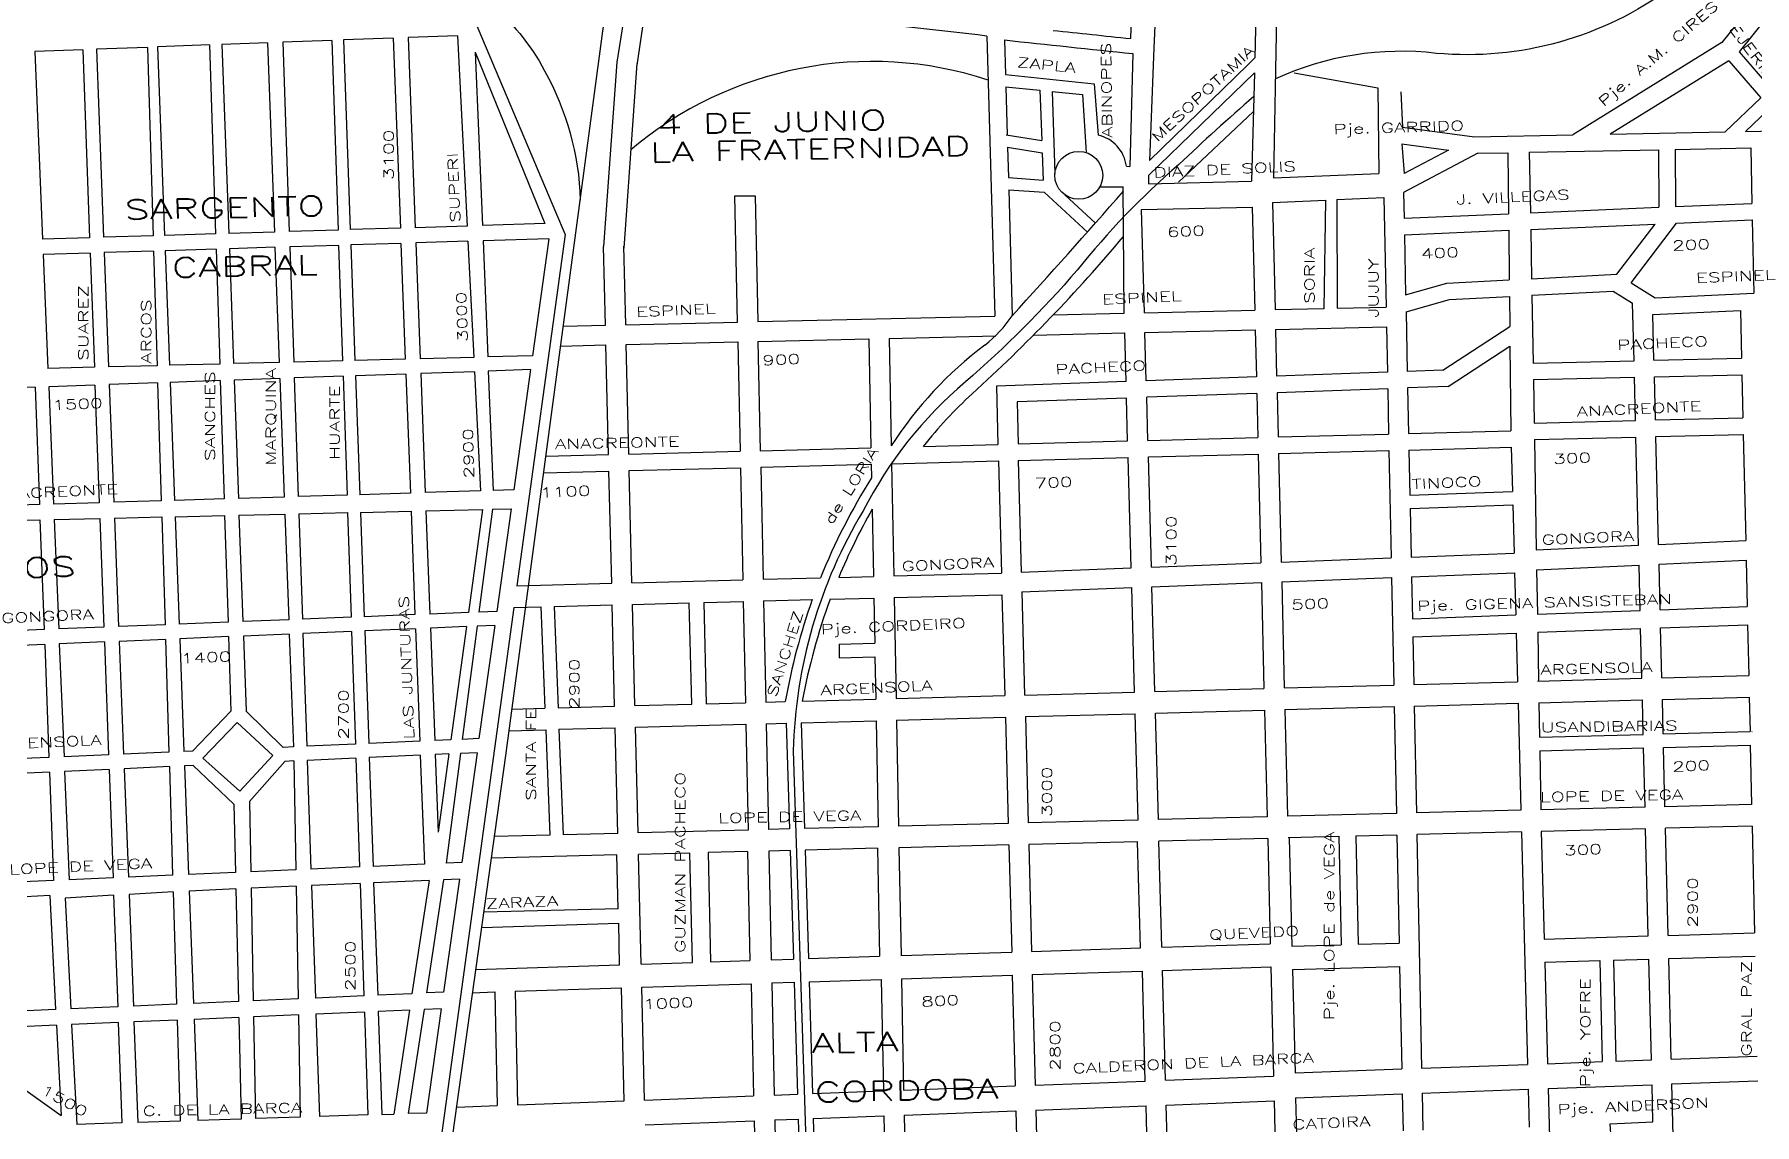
# Model space of a CAD drawing. Header units: millimetres. Extents: x 4375152 to 4409667, y 6523746 to 6549185.
# Drawn here: x 4386237 to 4387989, y 6527851 to 6528961 of the extents above; entities that cross this region are included whole.
import ezdxf

# ---------------------------------------------------------------- set-up
doc = ezdxf.new("R2010")
doc.units = ezdxf.units.MM
for name, color, linetype in [('FERROCARRIL', 252, 'VÍAS'), ('LINEA CALLE', 252, 'Continuous'), ('NOMBRE BARRIO', 8, 'Continuous'), ('NOMBRE CALLE', 252, 'Continuous')]:
    doc.layers.add(name, color=color, linetype=linetype)
doc.styles.add('ROMANS', font='romans')
doc.styles.add('S1', font='ROMANS')
doc.linetypes.add('VÍAS', pattern='A,3.81,[130,ltypeshp.shx,S=6.35,R=0,X=0,Y=0],3.81', length=7.62)

msp = doc.modelspace()

# ---------------------------------------------------------------- linework, layer by layer
at = {"layer": 'FERROCARRIL', "ltscale": 0.3, "transparency": 33554687, "flags": 128}
for points in [[(4388383, 6524738.8), (4388445.7, 6524881.4, 0.095799), (4388479, 6525082.1, 0.099176), (4388441.1, 6525305.9, 0.028955), (4388401.5, 6525410.3, 0.018622), (4388363.9, 6525472.1), (4388330.9, 6525512.5), (4388289.5, 6525564.8), (4388255.4, 6525600.9, 0.143495), (4387953.5, 6525771, 0.093272), (4387608.5, 6525795.1, -0.007305), (4387281, 6525816.8, -0.046555), (4387034.3, 6525864.6, -0.094694), (4386733.5, 6526058.2, -0.095039), (4386562.4, 6526318.1, -0.110674), (4386501.4, 6526678.2), (4386631, 6527609.3), (4386717, 6528226.6), (4386818.4, 6528982.1), (4386939, 6529805.3), (4387089.5, 6530917.2), (4387240.1, 6532048.9), (4387340.9, 6532769.3), (4387406.3, 6533303.7), (4387418.6, 6533352.1), (4387561, 6534411.1), (4387667.1, 6535188.8), (4387748.3, 6535774.3), (4387829.1, 6536331.3), (4387831.5, 6536348)], [(4387479, 6528897.9, 0.009146), (4387402.8, 6528828.8, 0.045709), (4387299.1, 6528721, -0.036446), (4387185.3, 6528607.2, 0.098613), (4387081.2, 6528475.9, 0.130012), (4387009.9, 6528231.3), (4387030.1, 6527611, -0.04513), (4386961.8, 6527349.3), (4386871.1, 6527078.7, 0.126941), (4386859.2, 6526954.6, 0.269401), (4387221.5, 6526613), (4387587.4, 6526516), (4387885.7, 6526416.7), (4388082, 6526358.1), (4388157, 6526347), (4388307.4, 6526335.1), (4388443.3, 6526330), (4388537.8, 6526335.2), (4388690.7, 6526369.1), (4389024.8, 6526489.8), (4389718.2, 6526770.3), (4389975.6, 6526871.1), (4390400.1, 6527038.5), (4390697.8, 6527150.7), (4390885.1, 6527214.4), (4391181.5, 6527305.1), (4391647.1, 6527446.2), (4392150.3, 6527596.1), (4392581.3, 6527727.4), (4392832.6, 6527802.7), (4393052.9, 6527869.5), (4393289, 6527938), (4393509.8, 6528005.7), (4393757.4, 6528076.3), (4395794.3, 6528670.4), (4397552.7, 6529244.2), (4399039.3, 6529656.5), (4399039.3, 6529656.5), (4399039.3, 6529656.5), (4399039.3, 6529656.5), (4401970.7, 6530455.5), (4401970.7, 6530455.5), (4401970.7, 6530455.5), (4401970.7, 6530455.5), (4401970.7, 6530455.5), (4401970.7, 6530455.5), (4401970.7, 6530455.5), (4401970.7, 6530455.5), (4401970.7, 6530455.5), (4401970.7, 6530455.5), (4401970.7, 6530455.5), (4401970.7, 6530455.5), (4401970.7, 6530455.5), (4401970.7, 6530455.5), (4401970.7, 6530455.5), (4401970.7, 6530455.5), (4401970.7, 6530455.5), (4401970.7, 6530455.5), (4405297.9, 6531420.1), (4405297.9, 6531420.1), (4405297.9, 6531420.1), (4408284.8, 6532272.7)], [(4388501.9, 6529591.6), (4388224.9, 6529282.2, -0.036265), (4387903.6, 6529008.5, -0.182925), (4387665.1, 6528941.9, 0.138344), (4387501.1, 6528915.8, 0.138344)], [(4386619, 6529034.5, -0.208181), (4386756.6, 6528924.1, -0.119573), (4386793, 6528792.5, -15.760195)]]:
    msp.add_lwpolyline(points, format="xyb", dxfattribs=at)
at = {"layer": 'LINEA CALLE', "transparency": 33554687}
for p, q in [((4388043.8, 6529062), (4387956, 6528953)), ((4388051.6, 6529040.7), (4387973.4, 6528943.6)), ((4386842.9, 6529013.4), (4386830.1, 6528932.9)), ((4386861.3, 6529002.5), (4386850.5, 6528929.9)), ((4387355, 6529006.2), (4387353.6, 6528957)), ((4386682.3, 6528982.7), (4386767.8, 6528780.3)), ((4387379, 6528985.7), (4387377.4, 6528947.2)), ((4387481.2, 6528981.1), (4387480, 6528937.2)), ((4387502.4, 6528979), (4387501.3, 6528925.2)), ((4386352, 6528948), (4386300, 6528946)), ((4386352, 6528948), (4386357.9, 6528756.1)), ((4386415.4, 6528950.4), (4386362.4, 6528948.4)), ((4386362.4, 6528948.4), (4386369.6, 6528756.5)), ((4386415.4, 6528950.4), (4386421.5, 6528758.1)), ((4386474.3, 6528952.6), (4386428, 6528950.8)), ((4386428, 6528950.8), (4386434.9, 6528758.5)), ((4386474.3, 6528952.6), (4386481.4, 6528759.9)), ((4386539.8, 6528955.1), (4386490, 6528953.2)), ((4386490, 6528953.2), (4386496.6, 6528760.4)), ((4386539.8, 6528955.1), (4386546.3, 6528761.9)), ((4386602.3, 6528957.4), (4386551.8, 6528955.5)), ((4386551.8, 6528955.5), (4386558.7, 6528762.3)), ((4386602.3, 6528957.4), (4386609.7, 6528763.9)), ((4386668, 6528959.9), (4386617.6, 6528958)), ((4386617.6, 6528958), (4386624.9, 6528764.3)), ((4386668, 6528959.9), (4386677.8, 6528766)), ((4387207.2, 6528959.4), (4387215.2, 6528674.2)), ((4387225.1, 6528955.5), (4387226.1, 6528920.2)), ((4387377.4, 6528947.2), (4387372.7, 6528832.6)), ((4387956, 6528953), (4387804.1, 6528858.8)), ((4386286.2, 6528945.5), (4386237.4, 6528943.7)), ((4386237.4, 6528943.7), (4386245.3, 6528752.6)), ((4386286.2, 6528945.5), (4386293.2, 6528754.1)), ((4386300, 6528946), (4386307.4, 6528754.5)), ((4386686, 6528943.1), (4386693.3, 6528766.5)), ((4386686, 6528943.1), (4386757, 6528768.4)), ((4386830.1, 6528932.9), (4386816.7, 6528745.1)), ((4386850.7, 6528931.4), (4386837.3, 6528743.6)), ((4387356, 6528941.6), (4387352.9, 6528826.7)), ((4387473, 6528930.3), (4387372.7, 6528832.6)), ((4387480, 6528937.2), (4387473, 6528930.3)), ((4387962.9, 6528934.3), (4387842.3, 6528859.6)), ((4387962.9, 6528934.3), (4387995.5, 6528896.6)), ((4387973.4, 6528943.6), (4388005.8, 6528906.2)), ((4387226.1, 6528920.2), (4387316.5, 6528910.9)), ((4387479.7, 6528922.2), (4387372, 6528817.4)), ((4387479.7, 6528922.2), (4387476.8, 6528811.6)), ((4387501.3, 6528925.2), (4387499.1, 6528815.1)), ((4387520.2, 6528921.9), (4387605.3, 6528906.8)), ((4387226.3, 6528907.9), (4387261.3, 6528904.3)), ((4387226.5, 6528907.9), (4387227.8, 6528858.7)), ((4387261.3, 6528904.3), (4387263.1, 6528853.1)), ((4387273.6, 6528903), (4387304.7, 6528899.8)), ((4387273.6, 6528903), (4387276.5, 6528819.4)), ((4387304.7, 6528899.8), (4387308.5, 6528840.8)), ((4387316.5, 6528910.9), (4387320.6, 6528858.5)), ((4387605.3, 6528906.8), (4387606.6, 6528819.4)), ((4387628.8, 6528902.7), (4387630.7, 6528866.6)), ((4387995.5, 6528896.6), (4387959.3, 6528861.9)), ((4388017.2, 6528898), (4387980, 6528862.3)), ((4387478.7, 6528882.7), (4387402.3, 6528810.7)), ((4387226.9, 6528858.9), (4387263.1, 6528853.1)), ((4387630.7, 6528866.6), (4387703.9, 6528856.9)), ((4387703.9, 6528856.9), (4387804.1, 6528858.8)), ((4387842.3, 6528859.6), (4387959.3, 6528861.9)), ((4387980, 6528862.3), (4388094.1, 6528864.6)), ((4387228.2, 6528846.3), (4387229.1, 6528815.3)), ((4387228.2, 6528846.3), (4387263.5, 6528840.7)), ((4387629.8, 6528849.8), (4387632.2, 6528819.6)), ((4387629.8, 6528849.8), (4387677.4, 6528843.4)), ((4387677.4, 6528843.4), (4387632.2, 6528819.6)), ((4387759.8, 6528841.1), (4387891.3, 6528843.7)), ((4387891.3, 6528843.7), (4387891.8, 6528785.1)), ((4387908.2, 6528844.1), (4387985.3, 6528845.6)), ((4387908.2, 6528844.1), (4387908.7, 6528785.8)), ((4387985.3, 6528845.6), (4387986.5, 6528789.1)), ((4387263.5, 6528840.7), (4387264.4, 6528812.8)), ((4387349.3, 6528826.8), (4387352.9, 6528826.7)), ((4387707.2, 6528840.1), (4387631.7, 6528800.2)), ((4387707.2, 6528840.1), (4387738, 6528840.7)), ((4387738, 6528840.7), (4387738.6, 6528778.5)), ((4387759.8, 6528841.1), (4387760.9, 6528779.5)), ((4387229.1, 6528815.3), (4387264.4, 6528812.8)), ((4387372, 6528817.4), (4387371.7, 6528808.8)), ((4387371.7, 6528808.8), (4387476.8, 6528811.6)), ((4387499.1, 6528815.1), (4387606.6, 6528819.4)), ((4387229.4, 6528803), (4387233, 6528674.6)), ((4387229.4, 6528803), (4387265.7, 6528800.5)), ((4387265.7, 6528800.5), (4387309.6, 6528759.8)), ((4387286.6, 6528797.8), (4387317.7, 6528769)), ((4387322.3, 6528806), (4387346.2, 6528806)), ((4387347.1, 6528677.3), (4387346.2, 6528806)), ((4387498.1, 6528790), (4387552.1, 6528792.5)), ((4387498.1, 6528790), (4387500.8, 6528680.8)), ((4387552.1, 6528792.5), (4387550.5, 6528681.5)), ((4387563.7, 6528793), (4387611.5, 6528795.1)), ((4387563.7, 6528793), (4387563.9, 6528682.3)), ((4387611.5, 6528795.1), (4387613.8, 6528683.5)), ((4387631.7, 6528800.2), (4387632.2, 6528773.9)), ((4387908.7, 6528785.8), (4387986.5, 6528789.1)), ((4386767.8, 6528780.3), (4386777.5, 6528757.5)), ((4387364.8, 6528782.9), (4387477.5, 6528785.1)), ((4387367.7, 6528677.7), (4387364.8, 6528782.9)), ((4387477.5, 6528785.1), (4387480.1, 6528680.3)), ((4387632.2, 6528773.9), (4387738.6, 6528778.5)), ((4387760.9, 6528779.5), (4387891.8, 6528785.1)), ((4387909.8, 6528769), (4387986.9, 6528772.3)), ((4387986.9, 6528772.3), (4387988.4, 6528697.6)), ((4386293.2, 6528754.1), (4386245.3, 6528752.6)), ((4386357.9, 6528756.1), (4386307.4, 6528754.5)), ((4386421.5, 6528758.1), (4386369.6, 6528756.5)), ((4386481.4, 6528759.9), (4386434.9, 6528758.5)), ((4386546.3, 6528761.9), (4386496.6, 6528760.4)), ((4386609.7, 6528763.9), (4386558.7, 6528762.3)), ((4386677.8, 6528766), (4386624.9, 6528764.3)), ((4386757, 6528768.4), (4386693.3, 6528766.5)), ((4386777.5, 6528757.5), (4386728.4, 6528399.6)), ((4387632.6, 6528757.1), (4387738.8, 6528761.7)), ((4387632.6, 6528757.1), (4387633.8, 6528695.9)), ((4387738.8, 6528761.7), (4387739.3, 6528711.1)), ((4387761.2, 6528762.6), (4387887.9, 6528768)), ((4387761.2, 6528762.6), (4387762.1, 6528712.3)), ((4387848.8, 6528716.8), (4387887.9, 6528768)), ((4387863.5, 6528708.2), (4387909.8, 6528769)), ((4386293.7, 6528738.4), (4386245.9, 6528736.9)), ((4386245.9, 6528736.9), (4386250.7, 6528620.8)), ((4386293.7, 6528738.4), (4386298, 6528622.1)), ((4386358.4, 6528740.4), (4386308, 6528738.9)), ((4386308, 6528738.9), (4386312.5, 6528622.4)), ((4386358.4, 6528740.4), (4386361.9, 6528623.7)), ((4386422, 6528742.4), (4386370.2, 6528740.8)), ((4386370.2, 6528740.8), (4386374.5, 6528624.1)), ((4386422, 6528742.4), (4386425.8, 6528625.4)), ((4386482, 6528744.3), (4386435.5, 6528742.8)), ((4386435.5, 6528742.8), (4386439.7, 6528625.8)), ((4386482, 6528744.3), (4386486.3, 6528627)), ((4386546.8, 6528746.3), (4386497.1, 6528744.8)), ((4386497.1, 6528744.8), (4386501.1, 6528627.4)), ((4386546.8, 6528746.3), (4386550.8, 6528628.7)), ((4386610.3, 6528748.3), (4386559.3, 6528746.7)), ((4386559.3, 6528746.7), (4386563.5, 6528629)), ((4386610.3, 6528748.3), (4386614.7, 6528630.4)), ((4386678.6, 6528750.4), (4386625.5, 6528748.8)), ((4386625.5, 6528748.8), (4386630, 6528630.8)), ((4386678.6, 6528750.4), (4386684.6, 6528632.2)), ((4386761.1, 6528753), (4386693.9, 6528750.9)), ((4386693.9, 6528750.9), (4386698.7, 6528632.6)), ((4386761.1, 6528753), (4386744.4, 6528633.8)), ((4386818.6, 6528665), (4386816.7, 6528745.1)), ((4386839.3, 6528665.4), (4386837.3, 6528745.6)), ((4387633.8, 6528695.9), (4387675.6, 6528707.9)), ((4387675.6, 6528707.9), (4387739.3, 6528711.1)), ((4387762.1, 6528712.3), (4387848.8, 6528716.8)), ((4387863.5, 6528708.2), (4387887.9, 6528692.8)), ((4387563.9, 6528682.3), (4387613.8, 6528683.5)), ((4387634.2, 6528678.5), (4387678.4, 6528691.1)), ((4387678.4, 6528691.1), (4387739.5, 6528694.3)), ((4387739.5, 6528694.3), (4387739.8, 6528663.5)), ((4387762.4, 6528695.5), (4387845.3, 6528699.7)), ((4387762.4, 6528695.5), (4387763.6, 6528626.3)), ((4387845.3, 6528699.7), (4387865, 6528687.4)), ((4387866.5, 6528628.8), (4387865, 6528687.4)), ((4387887.9, 6528692.8), (4387988.4, 6528697.6)), ((4386839.3, 6528665.4), (4386953, 6528668.1)), ((4386973.9, 6528668.6), (4387215.2, 6528674.2)), ((4387274.7, 6528675.6), (4387347.1, 6528677.3)), ((4387367.7, 6528677.7), (4387480.1, 6528680.3)), ((4387500.8, 6528680.8), (4387550.5, 6528682)), ((4387634.2, 6528678.5), (4387635.5, 6528617.8)), ((4387885.6, 6528675.8), (4387975, 6528680.1)), ((4387886.7, 6528629.2), (4387885.6, 6528675.8)), ((4387975, 6528680.1), (4387976.1, 6528631.4)), ((4386775.7, 6528664), (4386818.6, 6528665)), ((4386974, 6528648.4), (4387086.9, 6528651)), ((4386974, 6528648.4), (4386976.4, 6528537.1)), ((4387086.9, 6528651), (4387089.1, 6528540.1)), ((4387107.6, 6528651.5), (4387216.3, 6528654)), ((4387107.6, 6528651.5), (4387109.7, 6528542.1)), ((4387255.1, 6528654.9), (4387347.6, 6528657.1)), ((4387349, 6528607.6), (4387347.6, 6528657.1)), ((4387368.2, 6528657.5), (4387480.6, 6528660.2)), ((4387369.6, 6528608.3), (4387368.2, 6528657.5)), ((4387480.6, 6528660.2), (4387481.7, 6528612.3)), ((4387501.3, 6528660.6), (4387614.2, 6528663.3)), ((4387501.3, 6528660.6), (4387502.4, 6528613.1)), ((4387614.2, 6528663.3), (4387615.2, 6528617.1)), ((4387671.8, 6528619.1), (4387739.8, 6528663.5)), ((4386684.6, 6528632.2), (4386630, 6528630.8)), ((4386744.4, 6528633.8), (4386698.7, 6528632.6)), ((4386773, 6528643.7), (4386819.1, 6528644.8)), ((4386821.8, 6528533.1), (4386819.1, 6528644.8)), ((4386839.8, 6528645.3), (4386953.4, 6528647.9)), ((4386842.5, 6528533.6), (4386839.8, 6528645.3)), ((4386953.4, 6528647.9), (4386955.8, 6528536.6)), ((4387677.1, 6528602.4), (4387740, 6528643.5)), ((4387740, 6528643.5), (4387740.9, 6528557.4)), ((4387886.7, 6528629.2), (4387976.1, 6528631.4)), ((4386298, 6528622.1), (4386250.7, 6528620.8)), ((4386361.9, 6528623.7), (4386312.5, 6528622.4)), ((4386425.8, 6528625.4), (4386374.5, 6528624.1)), ((4386486.3, 6528627), (4386439.7, 6528625.8)), ((4386550.8, 6528628.7), (4386501.1, 6528627.4)), ((4386614.7, 6528630.4), (4386563.5, 6528629)), ((4386615.3, 6528615.2), (4386564.1, 6528613.4)), ((4386564.1, 6528613.4), (4386568.4, 6528492.3)), ((4386615.3, 6528615.2), (4386619.9, 6528493.9)), ((4386685.3, 6528617.6), (4386630.5, 6528615.7)), ((4386630.5, 6528615.7), (4386635.1, 6528494.4)), ((4386685.3, 6528617.6), (4386691.5, 6528496.1)), ((4386742.4, 6528619.7), (4386699.3, 6528618.1)), ((4386699.3, 6528618.1), (4386704.3, 6528496.5)), ((4386742.4, 6528619.7), (4386725.3, 6528497.2)), ((4387615.2, 6528617.1), (4387502.4, 6528613.1)), ((4387671.8, 6528619.1), (4387635.5, 6528617.8)), ((4387763.6, 6528626.3), (4387866.5, 6528628.8)), ((4387887.2, 6528612.4), (4387976.4, 6528614.5)), ((4387976.4, 6528614.5), (4387977.4, 6528570.6)), ((4386237.6, 6528601.8), (4386182.4, 6528599.9)), ((4386237.6, 6528601.8), (4386242.1, 6528482.2)), ((4386298.6, 6528604), (4386251.5, 6528602.3)), ((4386251.5, 6528602.3), (4386256.4, 6528482.7)), ((4386298.6, 6528604), (4386303, 6528484.1)), ((4386362.4, 6528606.2), (4386313.2, 6528604.5)), ((4386313.2, 6528604.5), (4386317.8, 6528484.6)), ((4386362.4, 6528606.2), (4386366.1, 6528486.1)), ((4386426.3, 6528608.5), (4386375.2, 6528606.7)), ((4386375.2, 6528606.7), (4386379.7, 6528486.5)), ((4386426.3, 6528608.5), (4386430.1, 6528488)), ((4386486.9, 6528610.6), (4386440.4, 6528609)), ((4386440.4, 6528609), (4386444.7, 6528488.5)), ((4386486.9, 6528610.6), (4386491.4, 6528489.9)), ((4386551.3, 6528612.9), (4386501.6, 6528611.2)), ((4386501.6, 6528611.2), (4386505.7, 6528490.4)), ((4386551.3, 6528612.9), (4386555.4, 6528491.9)), ((4387349, 6528607.6), (4387216.9, 6528602.9)), ((4387216.9, 6528602.9), (4387218.5, 6528543.6)), ((4387481.7, 6528612.3), (4387369.6, 6528608.3)), ((4387615.5, 6528600.2), (4387502.9, 6528596.2)), ((4387502.9, 6528596.2), (4387504, 6528551.1)), ((4387615.5, 6528600.2), (4387616.5, 6528554.1)), ((4387677.1, 6528602.4), (4387635.8, 6528601)), ((4387635.8, 6528601), (4387636.8, 6528554.6)), ((4387763.9, 6528609.5), (4387866.9, 6528611.9)), ((4387763.9, 6528609.5), (4387764.6, 6528565.3)), ((4387868, 6528567.8), (4387866.9, 6528611.9)), ((4387888.2, 6528568.4), (4387887.2, 6528612.4)), ((4387349.4, 6528590.8), (4387238, 6528586.8)), ((4387238, 6528586.8), (4387239.1, 6528544.1)), ((4387350.6, 6528547.1), (4387349.4, 6528590.8)), ((4387482.1, 6528595.5), (4387370.1, 6528591.5)), ((4387371.3, 6528547.6), (4387370.1, 6528591.5)), ((4387482.1, 6528595.5), (4387483.2, 6528550.6)), ((4387764.6, 6528565.3), (4387868, 6528567.8)), ((4387888.2, 6528568.4), (4387977.4, 6528570.6)), ((4387142.5, 6528541.5), (4387218.5, 6528543.6)), ((4387239.1, 6528544.1), (4387350.6, 6528547.1)), ((4387371.3, 6528547.6), (4387483.2, 6528550.6)), ((4387504, 6528551.1), (4387616.5, 6528554.1)), ((4387636.8, 6528554.6), (4387740.9, 6528557.4)), ((4387764.9, 6528548.4), (4387868.4, 6528551)), ((4387764.9, 6528548.4), (4387766.9, 6528436)), ((4387871.1, 6528440.8), (4387868.4, 6528551)), ((4387888.7, 6528551.5), (4387977.8, 6528553.7)), ((4387891.4, 6528441.7), (4387888.7, 6528551.5)), ((4387977.8, 6528553.7), (4387980.2, 6528445.8)), ((4386757.9, 6528531.4), (4386821.8, 6528533.1)), ((4386842.5, 6528533.6), (4386955.8, 6528536.6)), ((4386976.4, 6528537.1), (4387089.1, 6528540.1)), ((4387110, 6528523.9), (4387219, 6528526.7)), ((4387219, 6528526.7), (4387222, 6528412.4)), ((4387239.2, 6528527.3), (4387351.1, 6528530.2)), ((4387239.2, 6528527.3), (4387242.2, 6528413.5)), ((4387354.2, 6528417.8), (4387351.1, 6528530.2)), ((4387371.7, 6528530.8), (4387483.7, 6528533.7)), ((4387374.8, 6528418.6), (4387371.7, 6528530.8)), ((4387483.7, 6528533.7), (4387486.4, 6528422.9)), ((4387504.4, 6528534.3), (4387616.8, 6528537.3)), ((4387504.4, 6528534.3), (4387507.1, 6528423.7)), ((4387616.8, 6528537.3), (4387619.1, 6528428)), ((4387637.1, 6528537.8), (4387741.4, 6528540.6)), ((4387637.1, 6528537.8), (4387638.1, 6528491.7)), ((4387741.4, 6528540.6), (4387742.6, 6528495.4)), ((4386755.7, 6528514.5), (4386822.2, 6528516.2)), ((4386825, 6528402.1), (4386822.2, 6528516.2)), ((4386842.9, 6528516.8), (4386956.1, 6528519.8)), ((4386845.6, 6528402.6), (4386842.9, 6528516.8)), ((4386956.1, 6528519.8), (4386958.5, 6528405.5)), ((4386976.8, 6528520.3), (4387089.4, 6528523.3)), ((4386976.8, 6528520.3), (4386979.2, 6528406.1)), ((4387089.4, 6528523.3), (4387089.7, 6528509.4)), ((4387110, 6528523.9), (4387112.3, 6528409.5)), ((4386555.4, 6528491.9), (4386505.7, 6528490.4)), ((4386619.9, 6528493.9), (4386568.4, 6528492.3)), ((4386691.5, 6528496.1), (4386635.1, 6528494.4)), ((4386725.3, 6528497.2), (4386704.3, 6528496.5)), ((4387638.1, 6528491.7), (4387742.6, 6528495.4)), ((4386242.1, 6528482.2), (4386187, 6528480.5)), ((4386303, 6528484.1), (4386256.4, 6528482.7)), ((4386366.1, 6528486.1), (4386317.8, 6528484.6)), ((4386430.1, 6528488), (4386379.7, 6528486.5)), ((4386491.4, 6528489.9), (4386444.7, 6528488.5)), ((4386506.3, 6528472.8), (4386556, 6528474)), ((4386556, 6528474), (4386559.6, 6528367.5)), ((4386569, 6528474.3), (4386620.6, 6528475.5)), ((4386569, 6528474.3), (4386572.8, 6528368)), ((4386620.6, 6528475.5), (4386624.6, 6528370.1)), ((4386635.8, 6528475.8), (4386693.4, 6528477.2)), ((4386635.8, 6528475.8), (4386639.8, 6528370.7)), ((4386693.4, 6528477.2), (4386679, 6528372.2)), ((4386703.5, 6528477.4), (4386689.8, 6528372.7)), ((4386703.5, 6528477.4), (4386722.6, 6528477.8)), ((4386722.6, 6528477.8), (4386708, 6528373.4)), ((4387090.3, 6528477.5), (4387091.6, 6528409)), ((4387638.3, 6528478.3), (4387742.9, 6528482)), ((4387638.3, 6528478.3), (4387639.4, 6528428.8)), ((4387742.9, 6528482), (4387744.2, 6528432.9)), ((4386187.6, 6528465.4), (4386242.6, 6528466.7)), ((4386242.6, 6528466.7), (4386246.8, 6528355)), ((4386257.1, 6528467.1), (4386303.6, 6528468.1)), ((4386257.1, 6528467.1), (4386261.7, 6528355.6)), ((4386303.6, 6528468.1), (4386307.6, 6528357.4)), ((4386318.5, 6528468.5), (4386366.6, 6528469.6)), ((4386318.5, 6528468.5), (4386322.7, 6528358)), ((4386366.6, 6528469.6), (4386370, 6528359.9)), ((4386380.3, 6528469.9), (4386430.7, 6528471.1)), ((4386380.3, 6528469.9), (4386384.4, 6528360.5)), ((4386430.7, 6528471.1), (4386434.2, 6528362.5)), ((4386445.3, 6528471.4), (4386492, 6528472.5)), ((4386445.3, 6528471.4), (4386449.3, 6528363.1)), ((4386492, 6528472.5), (4386496, 6528364.9)), ((4386506.3, 6528472.8), (4386510, 6528365.5)), ((4387766.9, 6528436), (4387871.1, 6528440.8)), ((4387891.4, 6528441.7), (4387980.2, 6528445.8)), ((4387374.8, 6528418.6), (4387486.4, 6528422.9)), ((4387507.1, 6528423.7), (4387619.1, 6528428)), ((4387639.4, 6528428.8), (4387744.2, 6528432.9)), ((4387767.2, 6528415.8), (4387871.6, 6528420.6)), ((4387872.8, 6528374.4), (4387871.6, 6528420.6)), ((4387891.9, 6528421.5), (4387980.7, 6528425.6)), ((4387893, 6528375.1), (4387891.9, 6528421.5)), ((4387980.7, 6528425.6), (4387981.7, 6528378.4)), ((4386845.6, 6528402.6), (4386958.5, 6528405.5)), ((4386979.2, 6528406.1), (4387037.8, 6528407.6)), ((4387056.3, 6528408.1), (4387091.6, 6528409)), ((4387112.3, 6528409.5), (4387222, 6528412.4)), ((4387242.2, 6528413.5), (4387354.2, 6528417.8)), ((4387507.6, 6528403.5), (4387619.5, 6528407.8)), ((4387507.6, 6528403.5), (4387510.2, 6528295.4)), ((4387619.5, 6528407.8), (4387621.8, 6528298.4)), ((4387639.8, 6528408.6), (4387745, 6528412.7)), ((4387639.8, 6528408.6), (4387640.7, 6528365.9)), ((4387744.8, 6528412.7), (4387745.9, 6528369.8)), ((4387767.2, 6528415.8), (4387768, 6528370.6)), ((4386728.4, 6528399.6), (4386825, 6528402.1)), ((4387047.6, 6528385.8), (4387092.1, 6528387)), ((4387092.1, 6528387), (4387093, 6528341.2)), ((4387112.7, 6528387.5), (4387222.6, 6528390.4)), ((4387112.7, 6528387.5), (4387114.7, 6528284.6)), ((4387222.6, 6528390.4), (4387225.4, 6528287.6)), ((4387242.8, 6528393.3), (4387354.8, 6528397.6)), ((4387242.8, 6528393.3), (4387245.6, 6528288.2)), ((4387357.7, 6528291.2), (4387354.8, 6528397.6)), ((4387375.4, 6528398.4), (4387486.9, 6528402.7)), ((4387378.3, 6528291.8), (4387375.4, 6528398.4)), ((4387486.9, 6528402.7), (4387489.5, 6528294.8)), ((4386624.6, 6528370.1), (4386572.8, 6528368)), ((4386725.3, 6528377.5), (4386633.5, 6527708.7)), ((4386679, 6528372.2), (4386639.8, 6528370.7)), ((4386708, 6528373.4), (4386689.8, 6528372.7)), ((4386725.3, 6528377.5), (4386752.9, 6528378.2)), ((4386752.9, 6528378.2), (4386756.9, 6528274.9)), ((4386766.3, 6528378.5), (4386825.5, 6528380.1)), ((4386766.3, 6528378.5), (4386770.4, 6528275.3)), ((4386828, 6528276.8), (4386825.5, 6528380.1)), ((4386846.2, 6528380.6), (4386904, 6528382.1)), ((4386848.7, 6528277.4), (4386846.2, 6528380.6)), ((4386906.5, 6528279), (4386904, 6528382.1)), ((4386919, 6528382.5), (4386959, 6528383.5)), ((4386919, 6528382.5), (4386921.2, 6528279.4)), ((4386959, 6528383.5), (4386961.2, 6528280.4)), ((4386979.7, 6528384.1), (4387029.4, 6528385.4)), ((4386979.7, 6528384.1), (4386981.9, 6528281)), ((4387640.7, 6528365.9), (4387745.9, 6528369.8)), ((4387768, 6528370.6), (4387872.8, 6528374.4)), ((4387893, 6528375.1), (4387981.7, 6528378.4)), ((4386246.8, 6528355), (4386191.9, 6528352.8)), ((4386307.6, 6528357.4), (4386261.7, 6528355.6)), ((4386370, 6528359.9), (4386322.7, 6528358)), ((4386434.2, 6528362.5), (4386384.4, 6528360.5)), ((4386496, 6528364.9), (4386449.3, 6528363.1)), ((4386559.6, 6528367.5), (4386510, 6528365.5)), ((4386560.1, 6528353), (4386510.5, 6528350.9)), ((4386510.5, 6528350.9), (4386514.4, 6528236.1)), ((4386560.1, 6528353), (4386563.9, 6528238.3)), ((4386625.1, 6528355.8), (4386573.4, 6528353.6)), ((4386573.4, 6528353.6), (4386577.5, 6528238.9)), ((4386625.1, 6528355.8), (4386629.4, 6528241.2)), ((4386677, 6528358), (4386640.3, 6528356.4)), ((4386640.3, 6528356.4), (4386644.7, 6528241.8)), ((4386677, 6528358), (4386661.1, 6528242.5)), ((4386687.9, 6528358.4), (4386672.8, 6528243)), ((4386706, 6528359.2), (4386687.9, 6528358.4)), ((4386706, 6528359.2), (4386689.8, 6528243.8)), ((4387641, 6528347.4), (4387746.4, 6528351.3)), ((4387746.4, 6528351.3), (4387747.7, 6528301.8)), ((4387768.3, 6528352.1), (4387873.2, 6528355.9)), ((4387768.3, 6528352.1), (4387769.2, 6528302.4)), ((4387874.5, 6528305.3), (4387873.2, 6528355.9)), ((4387893.5, 6528356.6), (4387982.1, 6528359.9)), ((4387894.8, 6528305.8), (4387893.5, 6528356.6)), ((4387982.1, 6528359.9), (4387983.3, 6528308.2)), ((4386247.4, 6528339.7), (4386192.5, 6528337.4)), ((4386247.4, 6528339.7), (4386251.7, 6528224.7)), ((4386308.2, 6528342.3), (4386262.3, 6528340.4)), ((4386262.3, 6528340.4), (4386267.1, 6528225.3)), ((4386308.2, 6528342.3), (4386312.4, 6528227.3)), ((4386370.4, 6528344.9), (4386323.3, 6528342.9)), ((4386323.3, 6528342.9), (4386327.8, 6528228)), ((4386370.4, 6528344.9), (4386373.9, 6528230)), ((4386434.6, 6528347.7), (4386385, 6528345.6)), ((4386385, 6528345.6), (4386389.3, 6528230.7)), ((4386434.6, 6528347.7), (4386437, 6528271.9)), ((4386496.5, 6528350.3), (4386449.8, 6528348.3)), ((4386449.8, 6528348.3), (4386452.6, 6528271.9)), ((4386496.5, 6528350.3), (4386500.7, 6528235.5)), ((4387056.6, 6528340.2), (4387093.2, 6528341.2)), ((4387056.6, 6528340.2), (4387056.8, 6528326.1)), ((4387641, 6528347.4), (4387642, 6528298.9)), ((4387056.8, 6528326.1), (4387093.2, 6528327.1)), ((4387093.2, 6528327.1), (4387094.1, 6528284.1)), ((4387510.2, 6528295.4), (4387621.8, 6528298.4)), ((4387642, 6528298.9), (4387747.7, 6528301.8)), ((4387768, 6528302.4), (4387874.5, 6528305.3)), ((4387894.8, 6528305.8), (4387983.3, 6528308.2)), ((4386921.2, 6528279.4), (4386961.2, 6528280.4)), ((4386981.9, 6528281), (4387001.8, 6528281.5)), ((4387019.1, 6528282), (4387094.1, 6528284.1)), ((4387114.7, 6528284.6), (4387225.4, 6528287.6)), ((4387245.9, 6528288.2), (4387357.7, 6528291.2)), ((4387378.3, 6528291.8), (4387489.5, 6528294.8)), ((4387769.6, 6528280.4), (4387875, 6528283.3)), ((4387769.6, 6528280.4), (4387770.2, 6528245.2)), ((4387875.9, 6528248.1), (4387875, 6528283.3)), ((4387895.3, 6528283.8), (4387983.8, 6528286.2)), ((4387896.2, 6528248.6), (4387895.3, 6528283.8)), ((4387983.8, 6528286.2), (4387984.6, 6528251)), ((4386398.1, 6528231.1), (4386437, 6528271.9)), ((4386452.2, 6528272.2), (4386490.2, 6528234.7)), ((4386723.4, 6528274), (4386756.9, 6528274.9)), ((4386770.4, 6528275.3), (4386828, 6528276.8)), ((4386848.7, 6528277.4), (4386906.5, 6528279)), ((4387115.1, 6528262.6), (4387226, 6528265.6)), ((4387226, 6528265.6), (4387228.9, 6528157.5)), ((4387246.5, 6528266.2), (4387358.3, 6528269.2)), ((4387246.5, 6528266.2), (4387249.4, 6528158)), ((4387361.3, 6528160.9), (4387358.3, 6528269.2)), ((4387378.9, 6528269.8), (4387490.1, 6528272.8)), ((4387381.9, 6528161.4), (4387378.9, 6528269.8)), ((4387490.1, 6528272.8), (4387492.7, 6528164.2)), ((4387510.8, 6528273.4), (4387622.2, 6528276.4)), ((4387510.8, 6528273.4), (4387513.4, 6528164.7)), ((4387510.8, 6528273.4), (4387513.4, 6528164.7)), ((4387622.2, 6528276.4), (4387624.5, 6528167.6)), ((4387622.2, 6528276.4), (4387624.5, 6528167.6)), ((4387642.5, 6528276.9), (4387748.3, 6528279.8)), ((4387642.5, 6528276.9), (4387644.8, 6528168.1)), ((4387642.5, 6528276.9), (4387644.8, 6528168.1)), ((4387748.3, 6528279.8), (4387751.2, 6528170.8)), ((4387748.3, 6528279.8), (4387751.2, 6528170.8)), ((4386408.4, 6528223.8), (4386443.5, 6528260.1)), ((4386443.5, 6528260.1), (4386479.9, 6528226.5)), ((4386720.4, 6528251.9), (4386757.8, 6528252.9)), ((4386757.8, 6528252.9), (4386761.9, 6528145.6)), ((4386771.2, 6528253.3), (4386828.6, 6528254.8)), ((4386771.2, 6528253.3), (4386775.4, 6528145.9)), ((4386831.2, 6528147.3), (4386828.6, 6528254.8)), ((4386849.2, 6528255.4), (4386961.6, 6528258.4)), ((4386851.8, 6528147.9), (4386849.2, 6528255.4)), ((4386961.6, 6528258.4), (4386963.9, 6528150.7)), ((4386982.4, 6528259), (4387002.8, 6528259.6)), ((4386982.4, 6528259), (4386984.7, 6528151.2)), ((4387002.8, 6528259.6), (4387006.1, 6528151.8)), ((4387018.1, 6528260), (4387094.5, 6528262)), ((4387018.1, 6528260), (4387021.4, 6528152.2)), ((4387094.5, 6528262), (4387096.6, 6528154.1)), ((4387115.1, 6528262.6), (4387117.2, 6528154.6)), ((4387770.2, 6528245.2), (4387875.9, 6528248.1)), ((4387896.2, 6528248.6), (4387984.6, 6528251)), ((4387986.8, 6528251.1), (4387986.3, 6528250.6)), ((4386373.9, 6528230), (4386327.8, 6528228)), ((4386398.1, 6528231.1), (4386389.3, 6528230.7)), ((4386500.7, 6528235.5), (4386490.2, 6528234.7)), ((4386563.9, 6528238.3), (4386514.4, 6528236.1)), ((4386629.4, 6528241.2), (4386577.5, 6528238.9)), ((4386661.1, 6528242.5), (4386644.7, 6528241.8)), ((4386659.2, 6528228.2), (4386645.2, 6528227.6)), ((4386659.2, 6528228.2), (4386648.2, 6528148.6)), ((4386670.9, 6528228.7), (4386656.3, 6528117)), ((4386687.8, 6528229.5), (4386670.9, 6528228.7)), ((4386687.8, 6528229.5), (4386672.2, 6528117.7)), ((4386689.8, 6528243.8), (4386672.8, 6528243)), ((4387770.4, 6528231.4), (4387876.2, 6528234.3)), ((4387770.4, 6528231.4), (4387771.5, 6528171.3)), ((4387877.7, 6528174), (4387876.2, 6528234.3)), ((4387896.5, 6528234.9), (4387984.9, 6528237.3)), ((4387898, 6528174.5), (4387896.5, 6528234.9)), ((4387984.9, 6528237.3), (4387986.2, 6528176.8)), ((4386251.7, 6528224.7), (4386197, 6528222.3)), ((4386312.4, 6528227.3), (4386267.1, 6528225.3)), ((4386312.9, 6528212.5), (4386267.7, 6528210.5)), ((4386267.7, 6528210.5), (4386272.2, 6528100)), ((4386312.9, 6528212.5), (4386317, 6528102)), ((4386374.4, 6528215.3), (4386328.3, 6528213.2)), ((4386328.3, 6528213.2), (4386332.6, 6528102.7)), ((4386374.4, 6528215.3), (4386377.7, 6528104.7)), ((4386398.6, 6528216.4), (4386389.8, 6528216)), ((4386389.8, 6528216), (4386393.9, 6528105.4)), ((4386398.6, 6528216.4), (4386440.1, 6528177.1)), ((4386408.4, 6528223.8), (4386446.2, 6528190.2)), ((4386479.9, 6528226.5), (4386446.2, 6528190.2)), ((4386455.9, 6528179.7), (4386491.9, 6528220.6)), ((4386501.3, 6528221.1), (4386491.9, 6528220.6)), ((4386501.3, 6528221.1), (4386503.3, 6528110.2)), ((4386564.4, 6528223.9), (4386514.9, 6528221.7)), ((4386514.9, 6528221.7), (4386518.6, 6528110.9)), ((4386564.4, 6528223.9), (4386568.2, 6528113.1)), ((4386630, 6528226.9), (4386578, 6528224.5)), ((4386578, 6528224.5), (4386581.9, 6528113.7)), ((4386630, 6528226.9), (4386634.2, 6528116)), ((4386645.2, 6528227.6), (4386648.2, 6528148.6)), ((4386252.2, 6528209.8), (4386197.6, 6528207.3)), ((4386252.2, 6528209.8), (4386256.4, 6528099.3)), ((4386440.1, 6528177.1), (4386441.7, 6528107.5)), ((4386455.9, 6528179.7), (4386457.3, 6528108.2)), ((4387986.2, 6528176.8), (4387898, 6528174.5)), ((4387361.3, 6528160.9), (4387249.4, 6528158)), ((4387492.7, 6528164.2), (4387381.9, 6528161.4)), ((4387624.5, 6528167.6), (4387513.4, 6528164.7)), ((4387751.2, 6528170.8), (4387644.8, 6528168.1)), ((4387877.7, 6528174), (4387771.5, 6528171.3)), ((4386761.9, 6528145.6), (4386705.5, 6528144.1)), ((4386831.2, 6528147.3), (4386775.4, 6528145.9)), ((4386963.9, 6528150.7), (4386851.8, 6528147.9)), ((4387006.1, 6528151.8), (4386984.7, 6528151.2)), ((4387096.6, 6528154.1), (4387021.4, 6528152.2)), ((4387228.9, 6528157.5), (4387117.2, 6528154.6)), ((4387493.3, 6528142.2), (4387382.5, 6528139.4)), ((4387493.3, 6528142.2), (4387495.9, 6528034.9)), ((4387565.7, 6528144.1), (4387514, 6528142.7)), ((4387515.2, 6528142.7), (4387517.9, 6528032.3)), ((4387565.7, 6528144.3), (4387568, 6528033.8)), ((4387624.9, 6528145.6), (4387583.1, 6528144.5)), ((4387583.1, 6528144.7), (4387585.4, 6528034.3)), ((4387624.9, 6528145.6), (4387627.2, 6528035.5)), ((4387751.8, 6528148.8), (4387645.2, 6528146.1)), ((4387645.2, 6528146.1), (4387648, 6528012.4)), ((4387751.8, 6528148.8), (4387755.3, 6528015.5)), ((4387878.3, 6528152), (4387772, 6528149.3)), ((4387772, 6528149.3), (4387775, 6528039.7)), ((4387881, 6528042.8), (4387878.3, 6528152)), ((4387986.7, 6528154.8), (4387898.6, 6528152.5)), ((4387901.3, 6528043.4), (4387898.6, 6528152.5)), ((4387986.7, 6528154.8), (4387989.2, 6528045.9)), ((4386830.4, 6528125.3), (4386702.4, 6528122)), ((4386831.7, 6528070.4), (4386830.4, 6528125.3)), ((4386904.7, 6528127.2), (4386852.3, 6528125.9)), ((4386855, 6528014.2), (4386852.3, 6528125.9)), ((4386907.4, 6528015.9), (4386904.7, 6528127.2)), ((4386963.2, 6528128.7), (4386923.3, 6528127.7)), ((4386923.3, 6528127.7), (4386925.7, 6528016.5)), ((4386963.2, 6528128.7), (4386965.6, 6528017.8)), ((4387006.8, 6528129.8), (4386985.2, 6528129.2)), ((4386985.2, 6528129.2), (4386987.6, 6528018.5)), ((4387006.8, 6528129.8), (4387010.2, 6528019.2)), ((4387095.7, 6528132.1), (4387022, 6528130.2)), ((4387022, 6528130.2), (4387025.4, 6528019.7)), ((4387095.7, 6528132.1), (4387097.8, 6528022.1)), ((4387229.5, 6528135.5), (4387117.6, 6528132.6)), ((4387117.6, 6528132.6), (4387119.8, 6528022.8)), ((4387229.5, 6528135.5), (4387232.5, 6528026.4)), ((4387360.6, 6528138.8), (4387250, 6528136)), ((4387250, 6528136), (4387252.8, 6528027.1)), ((4387363.6, 6528030.7), (4387360.6, 6528138.8)), ((4387385.5, 6528031.4), (4387382.5, 6528139.4)), ((4386441.7, 6528107.5), (4386393.9, 6528105.4)), ((4386503.3, 6528110.2), (4386457.3, 6528108.2)), ((4386568.2, 6528113.1), (4386518.6, 6528110.9)), ((4386634.2, 6528116), (4386581.9, 6528113.7)), ((4386672.2, 6528117.7), (4386656.3, 6528117)), ((4386256.4, 6528099.3), (4386201.8, 6528096.9)), ((4386317, 6528102), (4386272.2, 6528100)), ((4386377.7, 6528104.7), (4386332.6, 6528102.7)), ((4386378.2, 6528087.9), (4386333.3, 6528085.2)), ((4386378.2, 6528087.9), (4386381.7, 6527973.3)), ((4386442.1, 6528090.7), (4386394.6, 6528088.6)), ((4386394.6, 6528088.6), (4386398.9, 6527974.1)), ((4386442.1, 6528090.7), (4386444.8, 6527976.1)), ((4386503.6, 6528093.4), (4386457.6, 6528091.4)), ((4386457.6, 6528091.4), (4386459.8, 6527976.8)), ((4386503.6, 6528093.4), (4386505.7, 6527978.8)), ((4386568.7, 6528096.3), (4386519.2, 6528094.1)), ((4386519.2, 6528094.1), (4386523.1, 6527979.6)), ((4386568.7, 6528096.3), (4386572.6, 6527981.8)), ((4386639, 6528099.4), (4386582.5, 6528096.9)), ((4386582.5, 6528096.9), (4386586.6, 6527982.4)), ((4386639, 6528099.4), (4386621.5, 6527984)), ((4386653.8, 6528100), (4386636.4, 6527984.7)), ((4386669.8, 6528100.7), (4386653.7, 6527985.4)), ((4386669.8, 6528100.7), (4386653.8, 6528100)), ((4386252.5, 6528084), (4386202.4, 6528081.4)), ((4386252.5, 6528084), (4386258.5, 6527967.8)), ((4386317.6, 6528084.3), (4386268.2, 6528081.3)), ((4386268.2, 6528081.3), (4386274, 6527968.5)), ((4386317.6, 6528084.3), (4386321.8, 6527970.6)), ((4386333.3, 6528085.2), (4386337.7, 6527971.3)), ((4386831.7, 6528070.4), (4386694.8, 6528066.9)), ((4386692.6, 6528051.4), (4386832.1, 6528055.9)), ((4386833.1, 6528013.5), (4386832.1, 6528055.9)), ((4387585.4, 6528034.3), (4387627.2, 6528035.5)), ((4387775, 6528039.7), (4387881, 6528042.8)), ((4387901.3, 6528043.4), (4387989.2, 6528045.9)), ((4386925.7, 6528016.5), (4386965.6, 6528017.8)), ((4386987.3, 6528018.5), (4387010.2, 6528019.2)), ((4387025.4, 6528019.7), (4387097.8, 6528022.1)), ((4387119.5, 6528022.8), (4387232.5, 6528026.4)), ((4387252.8, 6528027.1), (4387363.6, 6528030.7)), ((4387385.4, 6528031.4), (4387495.9, 6528034.9)), ((4387517.9, 6528032.3), (4387568, 6528033.8)), ((4387775.6, 6528016.1), (4387831.7, 6528017.7)), ((4387831.7, 6528017.7), (4387834.1, 6527914.8)), ((4387845.4, 6528018.1), (4387881.6, 6528019.1)), ((4387845.4, 6528018.1), (4387847.8, 6527915.3)), ((4387884.1, 6527916.6), (4387881.6, 6528019.1)), ((4387901.9, 6528019.7), (4387989.7, 6528022.3)), ((4387904.4, 6527917.3), (4387901.9, 6528019.7)), ((4386686.7, 6528008.8), (4386833.1, 6528013.5)), ((4386854.9, 6528014.2), (4386907.4, 6528015.9)), ((4387120.2, 6527999.1), (4387233.1, 6528002.8)), ((4387233.1, 6528002.8), (4387236.1, 6527890)), ((4387253.5, 6528003.4), (4387365.6, 6528007.1)), ((4387253.5, 6528003.4), (4387256.5, 6527890.8)), ((4387368.6, 6527895), (4387365.6, 6528007.1)), ((4387386.2, 6528007.7), (4387496.5, 6528011.3)), ((4387389.3, 6527895.8), (4387386.2, 6528007.7)), ((4387496.5, 6528011.3), (4387499.2, 6527900)), ((4387518.5, 6528008.7), (4387627.7, 6528011.8)), ((4387518.5, 6528008.7), (4387521.1, 6527903.3)), ((4387627.7, 6528011.8), (4387629.9, 6527907.3)), ((4387648, 6528012.4), (4387650.1, 6527908)), ((4387755.3, 6528015.5), (4387758.1, 6527912)), ((4387775.6, 6528016.1), (4387778.3, 6527912.7)), ((4386621.5, 6527984), (4386586.6, 6527982.4)), ((4386653.7, 6527985.4), (4386636.4, 6527984.7)), ((4386683.3, 6527985), (4386706, 6527985.8)), ((4386706, 6527985.8), (4386708.3, 6527870)), ((4386726.6, 6527986.4), (4386835, 6527989.9)), ((4386726.6, 6527986.4), (4386728.9, 6527870.8)), ((4386837.8, 6527874.9), (4386835, 6527989.9)), ((4386855.6, 6527990.6), (4386967.2, 6527994.2)), ((4386858.4, 6527875.7), (4386855.6, 6527990.6)), ((4386967.2, 6527994.2), (4386969.6, 6527879.9)), ((4386988.1, 6527994.9), (4387010.9, 6527995.6)), ((4386988.1, 6527994.9), (4386990.5, 6527880.7)), ((4387010.9, 6527995.6), (4387014.4, 6527881.6)), ((4387026.1, 6527996.1), (4387099.6, 6527998.5)), ((4387026.1, 6527996.1), (4387029.6, 6527882.2)), ((4387099.6, 6527998.5), (4387101.8, 6527884.9)), ((4387120.2, 6527999.1), (4387122.4, 6527885.7)), ((4386258.5, 6527967.8), (4386206.9, 6527965.5)), ((4386321.8, 6527970.6), (4386274, 6527968.5)), ((4386381.7, 6527973.3), (4386337.7, 6527971.3)), ((4386444.8, 6527976.1), (4386398.9, 6527974.1)), ((4386505.7, 6527978.8), (4386459.8, 6527976.8)), ((4386572.6, 6527981.8), (4386523.1, 6527979.6)), ((4386573.1, 6527965.3), (4386523.6, 6527963.2)), ((4386573.1, 6527965.3), (4386576.7, 6527860.5)), ((4386619, 6527967.2), (4386587.2, 6527965.9)), ((4386587.2, 6527965.9), (4386591, 6527861)), ((4386619, 6527967.2), (4386603, 6527861.4)), ((4386633.8, 6527967.9), (4386617.8, 6527861.8)), ((4386651.3, 6527968.6), (4386633.8, 6527967.9)), ((4386651.3, 6527968.6), (4386636.4, 6527862.4)), ((4386259.4, 6527951.8), (4386207.5, 6527949.6)), ((4386259.4, 6527951.8), (4386264.1, 6527859.8)), ((4386322.3, 6527954.5), (4386274.8, 6527952.5)), ((4386274.8, 6527952.5), (4386280.1, 6527850.9)), ((4386322.3, 6527954.5), (4386326.1, 6527852.4)), ((4386382.2, 6527957.1), (4386338.3, 6527955.2)), ((4386338.3, 6527955.2), (4386342.3, 6527852.9)), ((4386382.2, 6527957.1), (4386385.4, 6527854.3)), ((4386445.2, 6527959.8), (4386399.5, 6527957.8)), ((4386399.5, 6527957.8), (4386403.3, 6527854.9)), ((4386445.2, 6527959.8), (4386447.7, 6527856.3)), ((4386505.9, 6527962.4), (4386460.1, 6527960.4)), ((4386460.1, 6527960.4), (4386462.1, 6527856.8)), ((4386505.9, 6527962.4), (4386507.8, 6527858.3)), ((4386523.6, 6527963.2), (4386527.2, 6527858.9)), ((4387778.3, 6527912.7), (4387834.1, 6527914.8)), ((4387847.8, 6527915.3), (4387884.1, 6527916.6)), ((4387904.4, 6527917.3), (4387992, 6527920.5)), ((4386209.4, 6527899.1), (4386264.1, 6527859.8)), ((4387256.5, 6527890.8), (4387368.6, 6527895)), ((4387389.3, 6527895.8), (4387499.2, 6527900)), ((4387521.1, 6527903.3), (4387629.9, 6527907.3)), ((4387650.1, 6527908), (4387758.1, 6527912)), ((4387905, 6527892.1), (4387992.5, 6527895.3)), ((4386858.4, 6527875.7), (4386969.6, 6527879.9)), ((4386990.5, 6527880.7), (4387014.4, 6527881.6)), ((4387029.6, 6527882.2), (4387101.8, 6527884.9)), ((4387122.4, 6527885.7), (4387236.1, 6527890)), ((4387521.7, 6527878), (4387630.4, 6527882)), ((4387521.7, 6527878), (4387522.6, 6527841.3)), ((4387630.4, 6527882), (4387631.2, 6527844.3)), ((4387650.7, 6527882.7), (4387758.7, 6527886.7)), ((4387650.7, 6527882.7), (4387651.4, 6527844.9)), ((4387758.7, 6527886.7), (4387759.8, 6527848)), ((4387779, 6527887.4), (4387884.8, 6527891.3)), ((4387779, 6527887.4), (4387781.7, 6527784.5)), ((4387885.7, 6527853.4), (4387884.8, 6527891.3)), ((4387907.6, 6527789), (4387905, 6527892.1)), ((4386576.7, 6527860.5), (4386527.2, 6527858.9)), ((4386591, 6527861), (4386603, 6527861.4)), ((4386636.4, 6527862.4), (4386617.8, 6527861.8)), ((4386667.1, 6527868.5), (4386708.3, 6527870)), ((4386728.9, 6527870.8), (4386837.8, 6527874.9)), ((4387122.9, 6527860.4), (4387236.8, 6527864.7)), ((4387122.9, 6527860.4), (4387125, 6527754.4)), ((4387236.8, 6527864.7), (4387239.7, 6527758.2)), ((4387257.1, 6527865.5), (4387369.3, 6527869.7)), ((4387257.1, 6527865.5), (4387260, 6527758.9)), ((4387372.3, 6527762.7), (4387369.3, 6527869.7)), ((4387390, 6527870.5), (4387499.8, 6527874.7)), ((4387392.9, 6527763.4), (4387390, 6527870.5)), ((4387499.8, 6527874.7), (4387502.4, 6527767.1)), ((4386326.1, 6527852.4), (4386280.1, 6527850.9)), ((4386385.4, 6527854.3), (4386342.3, 6527852.9)), ((4386447.7, 6527856.3), (4386403.3, 6527854.9)), ((4386507.8, 6527858.3), (4386462.1, 6527856.8)), ((4386859, 6527850.4), (4386970.2, 6527854.6)), ((4386970.2, 6527854.6), (4386972.4, 6527749.2)), ((4386991.1, 6527855.4), (4387015.1, 6527856.3)), ((4386991.1, 6527855.4), (4386993.3, 6527749.9)), ((4387015.1, 6527856.3), (4387018.4, 6527750.8)), ((4387030.4, 6527856.9), (4387102.3, 6527859.6)), ((4387030.4, 6527856.9), (4387033.6, 6527751.3)), ((4387102.3, 6527859.6), (4387104.4, 6527753.7)), ((4387842.3, 6527851.3), (4387885.7, 6527853.4)), ((4387843.1, 6527836.5), (4387842.3, 6527851.3))]:
    msp.add_line(p, q, dxfattribs=at)
msp.add_lwpolyline([(4386953, 6528668.1), (4386950.3, 6528796.8), (4386971.1, 6528796.9), (4386973.9, 6528668.6)], dxfattribs=at)
msp.add_circle((4387300.8, 6528817.6), 24.4, dxfattribs=at)
for centre, radius, start, end in [((4386798.8, 6525732.2), 3253, 82.7877, 85.3882), ((4392323.1, 6576401), 47703.6, 263.92496, 264.0203), ((4392323.1, 6576401), 47718.6, 263.86711, 264.02514), ((4387090.2, 6528553.3), 380.3, 71.8738, 130.2576), ((4387312.5, 6528822.3), 37.1, 7.0351, 77.3959), ((4380953.2, 6534394.5), 8494.3, 317.67108, 318.81841), ((4386067.2, 6529831.5), 1671.7, 312.3013, 319.9327), ((4387122.9, 6528749.5), 133.2, 308.1126, 325.7709), ((4387445.4, 6528325.8), 399.3, 126.9922, 147.1985), ((4387475, 6528282), 421.8, 132.0834, 142.0339), ((4387628.5, 6528170.8), 636.4, 147.8491, 158.1535), ((4387628.5, 6528170.8), 619.4, 150.3245, 157.4745), ((4387628.5, 6528170.8), 619.4, 159.6848, 169.6544), ((4387628.5, 6528170.8), 636.4, 160.2947, 169.9763)]:
    msp.add_arc(centre, radius, start, end, dxfattribs=at)

# ---------------------------------------------------------------- texts
at = {"layer": 'NOMBRE BARRIO', "linetype": 'Continuous', "transparency": 33554687, "style": 'S1', "width": 1.5}
for s, p in [('4 DE JUNIO', (4386871.5, 6528859.4)), ('LA FRATERNIDAD', (4386864.1, 6528831.1)), ('ALTA ', (4387028.7, 6527923.6)), ('CORDOBA', (4387031.7, 6527873.6))]:
    msp.add_text(s, height=20, rotation=1.1637, dxfattribs=at).set_placement(p)
at = {"layer": 'NOMBRE BARRIO', "transparency": 33554687, "style": 'S1', "width": 1.5}
for s, rotation, p in [('SARGENTO ', 1.1637, (4386328.9, 6528772.5)), ('CABRAL', 1.1637, (4386376.9, 6528713.5)), ('LOS PARAISOS', 1.8319, (4385993, 6528400.2))]:
    msp.add_text(s, height=20, rotation=rotation, dxfattribs=at).set_placement(p)
at = {"layer": 'NOMBRE CALLE', "linetype": 'Continuous', "transparency": 33554687, "style": 'S1', "width": 1.5}
for s, rotation, p in [('Pje. A.M. CIRES', 40.8218, (4387835.6, 6528887)), ('TEJERINA', 307.1858, (4387956.7, 6528975)), ('ABINOPES', 90.8886, (4387334.9, 6528855.7)), ('MESOPOTAMIA', 42.8142, (4387380.7, 6528850.9)), ('ZAPLA', 354.241, (4387237.4, 6528928.1)), ('Pje. GARRIDO', 1.6427, (4387560.4, 6528859.5)), ('DIAZ DE SOLIS', 2.5983, (4387377.2, 6528815.4)), ('J. VILLEGAS', 2.5983, (4387685.4, 6528787.9)), ('600', 2.5983, (4387390.9, 6528754.7)), ('SORIA', 90, (4387540.9, 6528686.7)), ('400', 2.5983, (4387649.6, 6528732.7)), ('200', 2.5983, (4387905.5, 6528740.9)), ('JUJUY', 90, (4387606, 6528672.5)), ('ESPINEL', 2.5983, (4386850.2, 6528673.3)), ('ESPINEL', 2.5983, (4387324.9, 6528686.1)), ('PACHECO', 2.5983, (4387849.5, 6528639.6)), ('900', 2.5983, (4386978.6, 6528624)), ('PACHECO', 2.5983, (4387277.1, 6528614.8)), ('ANACREONTE', 2.5983, (4387808.2, 6528571.9)), ('ANACREONTE', 1.1963, (4386767.2, 6528538.8)), ('de LORIA', 57.7175, (4387049.3, 6528460.9)), ('300', 2.5983, (4387784.4, 6528523.6)), ('700', 2.5983, (4387256.1, 6528498.9)), ('TINOCO', 2.5983, (4387640.1, 6528497.9)), ('1100', 2.5983, (4386752.2, 6528489.2)), ('3100', 90, (4387400, 6528419.7)), ('GONGORA', 2.5983, (4387772.6, 6528441.2)), ('GONGORA', 2.5983, (4387120.5, 6528414.3)), ('500', 2.5983, (4387517.5, 6528375.1)), ('Pje. GIGENA SANSISTEBAN', 1.5808, (4387645.7, 6528373.9)), ('SANCHEZ', 72.238, (4386992.5, 6528285.3)), ('Pje. CORDEIRO', 2.5983, (4387038.2, 6528350.1)), ('2900', 90, (4386791.9, 6528274)), ('ARGENSOLA', 1.4079, (4387771.1, 6528309)), ('ARGENSOLA', 2.5983, (4387037.9, 6528288)), ('SANTA FE', 90, (4386747.8, 6528180.5)), ('USANDIBARIAS', 0.8264, (4387771.5, 6528250.2)), ('3000', 90, (4387273.4, 6528164)), ('200', 2.5983, (4387905.5, 6528210.1)), ('GUZMAN PACHECO', 90, (4386899.8, 6528025.5)), ('LOPE DE VEGA', 1.0782, (4387770.8, 6528179.2)), ('LOPE DE VEGA', 1.1903, (4386933.5, 6528157.7)), ('Pje. LOPE de VEGA', 90, (4387560.9, 6527956.9)), ('300', 2.5983, (4387795.4, 6528124.8)), ('2900', 90, (4387931.1, 6528051.2)), ('ZARAZA', 2.5983, (4386696.8, 6528070.4)), ('QUEVEDO', 2.5983, (4387433.7, 6528038.9)), ('GRAL PAZ', 90, (4387986, 6527919.9)), ('Pje. YOFRE', 90, (4387821.8, 6527888.6)), ('1000', 2.5983, (4386857.1, 6527968.1)), ('800', 2.5983, (4387140.5, 6527970.8)), ('2800', 90, (4387281.7, 6527905.4)), ('CALDERON DE LA BARCA', 2.5983, (4387294.6, 6527902.8)), ('Pje. ANDERSON', 2.5983, (4387788.8, 6527861.1)), ('CATOIRA', 2.5983, (4387518.6, 6527845.6))]:
    msp.add_text(s, height=10, rotation=rotation, dxfattribs=at).set_placement(p)
at = {"layer": 'NOMBRE CALLE', "transparency": 33554687, "width": 1.5}
for s, rotation, style, p in [('3100', 90, 'S1', (4386602.8, 6528812.7)), ('SUPERI', 92.4595, 'S1', (4386670.8, 6528769.7)), ('ESPINEL', 2.5151, 'ROMANS', (4387929.8, 6528707.9)), ('SUAREZ', 90, 'S1', (4386291.8, 6528628.7)), ('ARCOS', 90, 'S1', (4386355.8, 6528625.7)), ('3000', 92.066, 'S1', (4386678.4, 6528647.9)), ('SANCHES', 90, 'S1', (4386420.8, 6528526.7)), ('MARQUINA', 90, 'S1', (4386482.8, 6528521.7)), ('HUARTE', 90, 'S1', (4386547.8, 6528527.7)), ('1500', 2.5983, 'S1', (4386255.3, 6528578.4)), ('2900', 91.4311, 'S1', (4386684.7, 6528508.8)), ('ANACREONTE', 2.5983, 'S1', (4386195.3, 6528487.4)), ('LAS JUNTURAS', 92.2384, 'S1', (4386623.8, 6528243.1)), ('GONGORA', 2.5983, 'S1', (4386203.3, 6528361.4)), ('1400', 2.5983, 'S1', (4386386.3, 6528320.4)), ('2700', 90, 'S1', (4386556.8, 6528242.7)), ('ARGENSOLA', 2.5983, 'S1', (4386191.3, 6528232.4)), ('LOPE DE VEGA', 2.5983, 'S1', (4386211.3, 6528105.4)), ('2500', 90, 'S1', (4386563.8, 6527986.7)), ('1500', 330.9163, 'S1', (4386242.7, 6527883)), ('C. DE LA BARCA', 1.2346, 'S1', (4386347.3, 6527859.5))]:
    msp.add_text(s, height=10, rotation=rotation, dxfattribs=dict(at, style=style)).set_placement(p)

doc.saveas('drawing.dxf')
